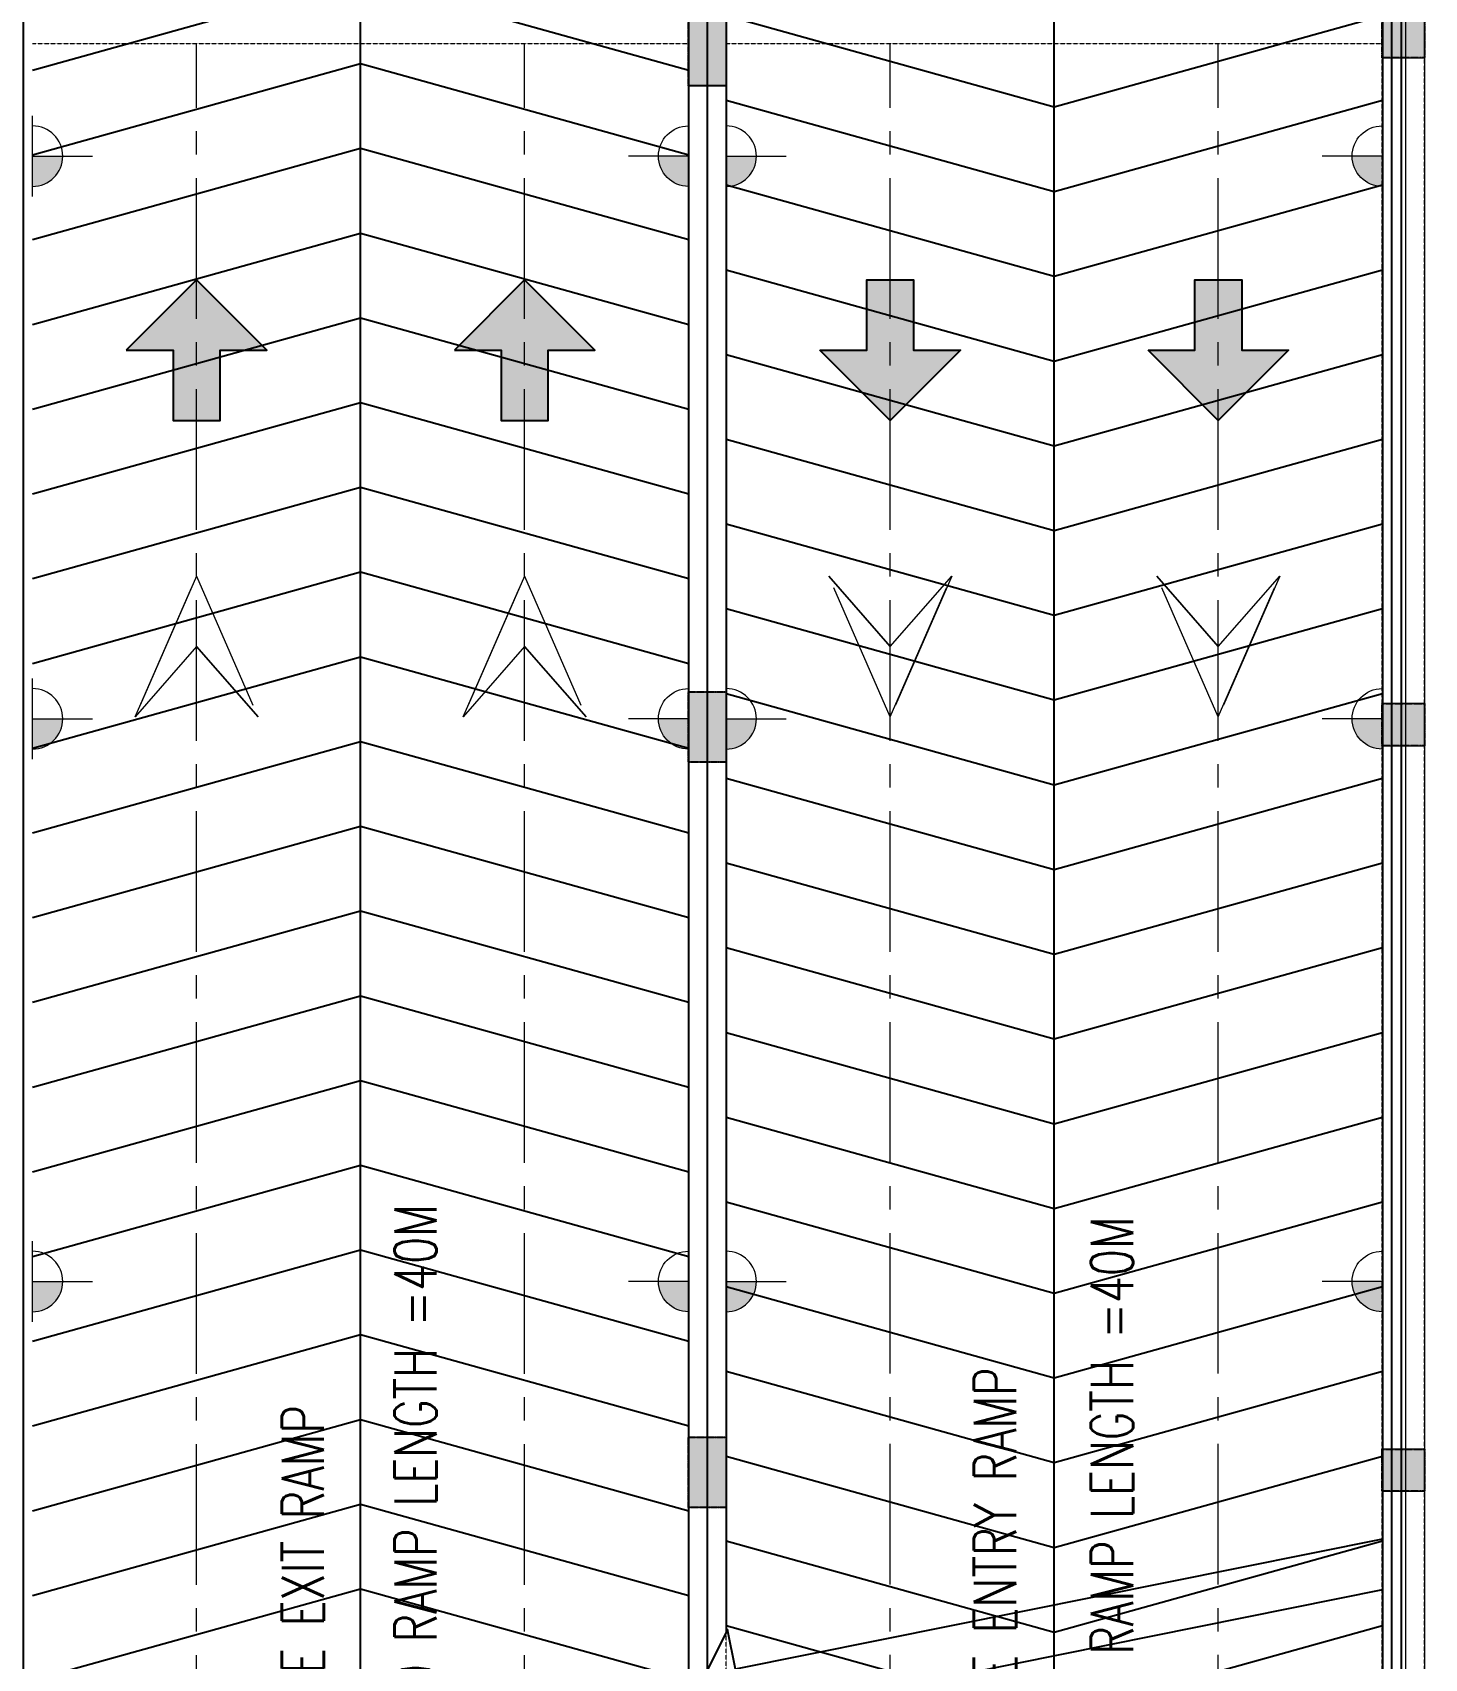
# Model space of a CAD drawing. Header units: millimetres. Extents: x 7964926 to 16080295, y -6277184 to -2986664.
# Drawn here: x 8037936 to 8052786, y -3109593 to -3092254 of the extents above; entities that cross this region are included whole.
import ezdxf

# ---------------------------------------------------------------- set-up
doc = ezdxf.new("R2010")
doc.units = ezdxf.units.MM
doc.header["$LTSCALE"] = 2000
doc.header["$MEASUREMENT"] = 0
for name, pattern in [('CENTER2', [1.125, 0.75, -0.125, 0.125, -0.125]), ('DASHED2', [0.375, 0.25, -0.125]), ('HIDDEN', [0.375, 0.25, -0.125])]:
    doc.linetypes.add(name, pattern=pattern)
for name, color, linetype in [('a-col', 8, 'DASHED2'), ('a-ele 0', 8, 'Continuous'), ('a-ele 1', 8, 'Continuous'), ('a-hat col', 252, 'Continuous'), ('a-hatch', 8, 'Continuous'), ('a-hatch con 1', 253, 'Continuous'), ('a-parapet', 1, 'Continuous'), ('a-stair', 1, 'Continuous'), ('a-text m', 8, 'Continuous')]:
    doc.layers.add(name, color=color, linetype=linetype)
for name, color, linetype, lineweight in [('L-ELE 4', 27, 'Continuous', 9), ('L-lights', 213, 'Continuous', 0), ('STR-Column', 250, 'Continuous', 15), ('STR-Podium Beam', 8, 'Continuous', 15), ('STR-Podium Column', 250, 'Continuous', 15), ('STR-RCC Up Stand', 250, 'Continuous', 15), ('STR-Stair Case', 251, 'Continuous', 15)]:
    doc.layers.add(name, color=color, linetype=linetype, lineweight=lineweight)
doc.styles.add('a-150 txt m', font='romans.shx', dxfattribs={"width": 0.75, "height": 450})

# ---------------------------------------------------------------- blocks, each defined once
blk = doc.blocks.new('basement - column')
at = {"layer": 'a-hat col'}
h = blk.add_hatch(color=256, dxfattribs=at)
h.dxf.hatch_style = 1
h.paths.add_polyline_path([(57250, -6012), (56850, -6012), (56850, -6762), (57250, -6762)])
h = blk.add_hatch(color=256, dxfattribs=at)
h.dxf.hatch_style = 1
h.paths.add_polyline_path([(64700, -6012), (64250, -6012), (64250, -6462), (64700, -6462)])
h = blk.add_hatch(color=256, dxfattribs=at)
h.dxf.hatch_style = 1
h.paths.add_polyline_path([(57250, -13224), (56850, -13224), (56850, -13974), (57250, -13974)])
h = blk.add_hatch(color=256, dxfattribs=at)
h.dxf.hatch_style = 1
h.paths.add_polyline_path([(64700, -13349), (64250, -13349), (64250, -13799), (64700, -13799)])
h = blk.add_hatch(color=256, dxfattribs=at)
h.dxf.hatch_style = 1
h.paths.add_polyline_path([(57250, -21174), (56850, -21174), (56850, -21924), (57250, -21924)])
h = blk.add_hatch(color=256, dxfattribs=at)
h.dxf.hatch_style = 1
h.paths.add_polyline_path([(64700, -21299), (64250, -21299), (64250, -21749), (64700, -21749)])
at = {"layer": 'a-col', "linetype": 'DASHED2', "ltscale": 0.001}
for points in [[(56850, -6012), (57250, -6012), (57250, -6762), (56850, -6762)], [(64250, -6012), (64700, -6012), (64700, -6462), (64250, -6462)], [(64250, -6012), (64700, -6012), (64700, -6462), (64250, -6462)], [(56850, -13224), (57250, -13224), (57250, -13974), (56850, -13974)], [(64250, -13349), (64700, -13349), (64700, -13799), (64250, -13799)], [(56850, -21174), (57250, -21174), (57250, -21924), (56850, -21924)], [(64250, -21299), (64700, -21299), (64700, -21749), (64250, -21749)]]:
    blk.add_lwpolyline(points, close=True, dxfattribs=at)
blk = doc.blocks.new('RAMP')
at = {"layer": 'a-hatch'}
h = blk.add_hatch(color=119, dxfattribs=at)
h.dxf.hatch_style = 1
h.paths.add_polyline_path([(7911542, -3082591), (7911542, -3083341), (7912042, -3083341), (7912042, -3082591), (7912542, -3082591), (7911792, -3081841), (7911042, -3082591)])
h = blk.add_hatch(color=119, dxfattribs=at)
h.dxf.hatch_style = 1
h.paths.add_polyline_path([(7915042, -3082591), (7915042, -3083341), (7915542, -3083341), (7915542, -3082591), (7916042, -3082591), (7915292, -3081841), (7914542, -3082591)])
h = blk.add_hatch(color=119, dxfattribs=at)
h.dxf.hatch_style = 1
h.paths.add_polyline_path([(7918942, -3082591), (7918442, -3082591), (7919192, -3083341), (7919942, -3082591), (7919442, -3082591), (7919442, -3081841), (7918942, -3081841)])
h = blk.add_hatch(color=119, dxfattribs=at)
h.dxf.hatch_style = 1
h.paths.add_polyline_path([(7922442, -3082591), (7921942, -3082591), (7922692, -3083341), (7923442, -3082591), (7922942, -3082591), (7922942, -3081841), (7922442, -3081841)])
at = {"layer": 'a-hatch con 1'}
h = blk.add_hatch(color=256, dxfattribs=at)
h.dxf.hatch_style = 1
h.paths.add_polyline_path([(7917442, -3079022), (7917042, -3079022), (7917042, -3079772), (7917442, -3079772)])
at = {"layer": 'a-col', "linetype": 'ByBlock'}
blk.add_lwpolyline([(7917042, -3079022), (7917442, -3079022), (7917442, -3079772), (7917042, -3079772)], close=True, dxfattribs=at)
at = {"layer": 'a-ele 0'}
for points in [[(7911042, -3082591), (7911542, -3082591), (7911542, -3083341), (7912042, -3083341), (7912042, -3082591), (7912542, -3082591), (7911792, -3081841)], [(7914542, -3082591), (7915042, -3082591), (7915042, -3083341), (7915542, -3083341), (7915542, -3082591), (7916042, -3082591), (7915292, -3081841)], [(7918442, -3082591), (7918942, -3082591), (7918942, -3081841), (7919442, -3081841), (7919442, -3082591), (7919942, -3082591), (7919192, -3083341)], [(7921942, -3082591), (7922442, -3082591), (7922442, -3081841), (7922942, -3081841), (7922942, -3082591), (7923442, -3082591), (7922692, -3083341)]]:
    blk.add_lwpolyline(points, close=True, dxfattribs=at)
at = {"layer": 'a-ele 1'}
for p, q in [((7913542, -3109587), (7913542, -3079021)), ((7917042, -3097064), (7917042, -3079021)), ((7917242, -3107656), (7917242, -3079021)), ((7917242, -3109587), (7917242, -3079021)), ((7917442, -3079021), (7917442, -3096259)), ((7920942, -3109587), (7920942, -3079021))]:
    blk.add_line(p, q, dxfattribs=at)
at = {"layer": 'a-hatch', "color": 8}
for points in [[(7912151, -3079021), (7910042, -3079608)], [(7917042, -3079608), (7914932, -3079021)], [(7917442, -3079021), (7920942, -3079995), (7924442, -3079022)], [(7917042, -3080512), (7913542, -3079538), (7910042, -3080512)], [(7917442, -3079924), (7920942, -3080899), (7924442, -3079924)], [(7917042, -3081415), (7913542, -3080441), (7910042, -3081415)], [(7917442, -3080828), (7920942, -3081802), (7924442, -3080828)], [(7917042, -3082319), (7913542, -3081345), (7910042, -3082319)], [(7917442, -3081732), (7920942, -3082706), (7924442, -3081732)], [(7917042, -3083223), (7913542, -3082248), (7910042, -3083223)], [(7917442, -3082635), (7920942, -3083610), (7924442, -3082635)], [(7917042, -3084126), (7913542, -3083152), (7910042, -3084126)], [(7917442, -3083539), (7920942, -3084513), (7924442, -3083539)], [(7917042, -3085030), (7913542, -3084056), (7910042, -3085030)], [(7917442, -3084443), (7920942, -3085417), (7924442, -3084443)], [(7917042, -3085934), (7913542, -3084959), (7910042, -3085934)], [(7917442, -3085346), (7920942, -3086320), (7924442, -3085346)], [(7917042, -3086837), (7913542, -3085863), (7910042, -3086837)], [(7917442, -3086250), (7920942, -3087224), (7924442, -3086250)], [(7917042, -3087741), (7913542, -3086767), (7910042, -3087741)], [(7917442, -3087154), (7920942, -3088128), (7924442, -3087154)], [(7917042, -3088644), (7913542, -3087670), (7910042, -3088644)], [(7917442, -3088057), (7920942, -3089031), (7924442, -3088057)], [(7917042, -3089548), (7913542, -3088574), (7910042, -3089548)], [(7917442, -3088961), (7920942, -3089935), (7924442, -3088961)], [(7917042, -3090452), (7913542, -3089478), (7910042, -3090452)], [(7917442, -3089865), (7920942, -3090839), (7924442, -3089865)], [(7917042, -3091355), (7913542, -3090381), (7910042, -3091355)], [(7917442, -3090768), (7920942, -3091742), (7924442, -3090768)], [(7917042, -3092259), (7913542, -3091285), (7910042, -3092259)], [(7917442, -3091672), (7920942, -3092646), (7924442, -3091672)], [(7917042, -3093163), (7913542, -3092188), (7910042, -3093163)], [(7917442, -3092575), (7920942, -3093550), (7924442, -3092575)], [(7917042, -3094066), (7913542, -3093092), (7910042, -3094066)], [(7917442, -3093479), (7920942, -3094453), (7924442, -3093479)], [(7917042, -3094970), (7913542, -3093996), (7910042, -3094970)], [(7917442, -3094383), (7920942, -3095357), (7924442, -3094383)], [(7917042, -3095874), (7913542, -3094899), (7910042, -3095874)], [(7917442, -3095286), (7920942, -3096260), (7924442, -3095286)], [(7917042, -3096777), (7913542, -3095803), (7910042, -3096777)]]:
    blk.add_lwpolyline(points, dxfattribs=at)
at = {"layer": 'a-hatch', "color": 8, "linetype": 'HIDDEN', "ltscale": 1500}
blk.add_lwpolyline([(7917442, -3096190), (7920942, -3097164), (7924442, -3096190)], dxfattribs=at)
at = {"layer": 'a-parapet'}
for p, q in [((7924442, -3079021), (7924442, -3109587)), ((7924642, -3079022), (7924642, -3109787))]:
    blk.add_line(p, q, dxfattribs=at)
at = {"layer": 'a-stair', "color": 7}
for points in [[(7924442, -3095268), (7917541, -3096657), (7917455, -3096232), (7916958, -3097233), (7916871, -3096798), (7910055, -3098156)], [(7924442, -3095810), (7917576, -3097192), (7917491, -3096766), (7916993, -3097767), (7916906, -3097332), (7910055, -3098697)]]:
    blk.add_lwpolyline(points, dxfattribs=at)
at = {"layer": 'a-text m', "style": 'a-150 txt m', "width": 0.75}
for p in [(7914352, -3099277), (7921782, -3099407)]:
    blk.add_text('SLOPE 1:10 RAMP LENGTH =40M', height=450, rotation=90, dxfattribs=at).set_placement(p)
at = {"layer": 'a-text m', "char_height": 450, "attachment_point": 1, "rotation": 90, "style": 'a-150 txt m'}
for s, width, insert in [('\\pxqc;7 M WIDE ENTRY RAMP', 14495.59, (7920085, -3103289)), ('\\pxqc;7 M WIDE EXIT RAMP', 13833.92, (7912700, -3103123))]:
    blk.add_mtext_dynamic_manual_height_columns(s, width=width, gutter_width=1, heights=[0], dxfattribs=dict(at, insert=insert))
blk = doc.blocks.new('A$C70CC0309')
at = {"ltscale": 50}
h = blk.add_hatch(color=6, dxfattribs=at)
edge = h.paths.add_edge_path()
edge.add_line((549, 518), (549, 818))
edge.add_line((549, 818), (250, 818))
edge.add_ellipse((549, 818), major_axis=(299, -1), ratio=1, start_angle=180.0982, end_angle=270.0982)
h.paths.add_polyline_path([(549, 818), (549, 518), (549, 518)])
h.paths.add_polyline_path([(849, 818), (549, 818), (549, 818)])
h.paths.add_polyline_path([(549, 818), (549, 518), (549, 818), (849, 818)])
at = {"color": 6, "ltscale": 50}
for p, q in [((150, 818), (948, 818)), ((549, 818), (549, 224))]:
    blk.add_line(p, q, dxfattribs=at)
blk.add_ellipse((549, 818), major_axis=(299, -1), ratio=1, start_param=3.14423, end_param=6.285822, dxfattribs=at)

msp = doc.modelspace()

# ---------------------------------------------------------------- linework, layer by layer
at = {"layer": 'a-ele 0'}
msp.add_lwpolyline([(8037836.3, -3092071.8), (8037836.3, -3122738.2), (8052436.2, -3122738.2), (8052436.2, -3092071.8)], dxfattribs=at)
at = {"layer": 'a-ele 1'}
for p, q in [((8041436.3, -3122638.2), (8041436.3, -3092071.8)), ((8045136.3, -3120706.8), (8045136.3, -3092071.8)), ((8048836.3, -3122638.2), (8048836.3, -3092071.8))]:
    msp.add_line(p, q, dxfattribs=at)
at = {"layer": 'L-ELE 4'}
msp.add_lwpolyline([(8052586.1, -3137183.1), (8052586.1, -3086360), (8052786.1, -3086360), (8052786.1, -3137183.1)], dxfattribs=at)
at = {"layer": 'STR-Podium Beam', "linetype": 'HIDDEN', "lineweight": 5, "ltscale": 0.005}
for p, q in [((8037936.1, -3092372.5), (8044936.1, -3092372.5)), ((8037936.1, -3092372.5), (8044936.1, -3092372.5)), ((8045336.1, -3092372.5), (8052336.1, -3092372.5)), ((8045336.1, -3092372.5), (8052336.1, -3092372.5)), ((8052336.1, -3099410), (8052336.1, -3092522.5)), ((8052336.1, -3099410), (8052336.1, -3092522.5)), ((8052786.1, -3099410), (8052786.1, -3092522.5)), ((8052786.1, -3099410), (8052786.1, -3092522.5)), ((8044936.1, -3099285), (8044936.1, -3092822.5)), ((8044936.1, -3099285), (8044936.1, -3092822.5)), ((8045336.1, -3099285), (8045336.1, -3092822.5)), ((8045336.1, -3099285), (8045336.1, -3092822.5)), ((8052336.1, -3107360), (8052336.1, -3099860)), ((8052336.1, -3107360), (8052336.1, -3099860)), ((8052786.1, -3107360), (8052786.1, -3099860)), ((8052786.1, -3107360), (8052786.1, -3099860)), ((8044936.1, -3107235), (8044936.1, -3100035)), ((8044936.1, -3107235), (8044936.1, -3100035)), ((8045336.1, -3107235), (8045336.1, -3100035)), ((8045336.1, -3107235), (8045336.1, -3100035)), ((8052336.1, -3115310), (8052336.1, -3107810)), ((8052336.1, -3115310), (8052336.1, -3107810)), ((8052786.1, -3115310), (8052786.1, -3107810)), ((8052786.1, -3115310), (8052786.1, -3107810)), ((8044936.1, -3115185), (8044936.1, -3107985)), ((8044936.1, -3115185), (8044936.1, -3107985)), ((8045336.1, -3115185), (8045336.1, -3107985)), ((8045336.1, -3115185), (8045336.1, -3107985))]:
    msp.add_line(p, q, dxfattribs=at)
at = {"layer": 'STR-Podium Column', "color": 8, "linetype": 'ByBlock', "ltscale": 0.005}
for points in [[(8044936.1, -3092072.5), (8045336.1, -3092072.5), (8045336.1, -3092822.5), (8044936.1, -3092822.5)], [(8044936.1, -3092072.5), (8045336.1, -3092072.5), (8045336.1, -3092822.5), (8044936.1, -3092822.5)], [(8052786.1, -3092072.5), (8052336.1, -3092072.5), (8052336.1, -3092522.5), (8052786.1, -3092522.5)], [(8052786.1, -3092072.5), (8052336.1, -3092072.5), (8052336.1, -3092522.5), (8052786.1, -3092522.5)], [(8044936.1, -3099285), (8045336.1, -3099285), (8045336.1, -3100035), (8044936.1, -3100035)], [(8044936.1, -3099285), (8045336.1, -3099285), (8045336.1, -3100035), (8044936.1, -3100035)], [(8052786.1, -3099410), (8052336.1, -3099410), (8052336.1, -3099860), (8052786.1, -3099860)], [(8052786.1, -3099410), (8052336.1, -3099410), (8052336.1, -3099860), (8052786.1, -3099860)], [(8044936.1, -3107235), (8045336.1, -3107235), (8045336.1, -3107985), (8044936.1, -3107985)], [(8044936.1, -3107235), (8045336.1, -3107235), (8045336.1, -3107985), (8044936.1, -3107985)], [(8052786.1, -3107360), (8052336.1, -3107360), (8052336.1, -3107810), (8052786.1, -3107810)], [(8052786.1, -3107360), (8052336.1, -3107360), (8052336.1, -3107810), (8052786.1, -3107810)]]:
    msp.add_lwpolyline(points, close=True, dxfattribs=at)
at = {"layer": 'STR-RCC Up Stand'}
msp.add_lwpolyline([(8052786.1, -3142785), (8052586.1, -3142785), (8052586.1, -3086360), (8052786.1, -3086360)], close=True, dxfattribs=at)
at = {"layer": 'STR-Stair Case', "linetype": 'CENTER2'}
for p, q in [((8039686.1, -3122306.6), (8039686.1, -3092372.5)), ((8039686.1, -3122306.6), (8039686.1, -3092372.5)), ((8041436.1, -3122306.6), (8041436.1, -3092372.5)), ((8041436.1, -3122306.6), (8041436.1, -3092372.5)), ((8043186.1, -3122306.6), (8043186.1, -3092372.5)), ((8043186.1, -3122306.6), (8043186.1, -3092372.5)), ((8047086.1, -3122306.1), (8047086.1, -3092372.5)), ((8047086.1, -3122306.1), (8047086.1, -3092372.5)), ((8048836.1, -3122306.1), (8048836.1, -3092372.5)), ((8048836.1, -3122306.1), (8048836.1, -3092372.5)), ((8050586.1, -3122306.1), (8050586.1, -3092372.5)), ((8050586.1, -3122306.1), (8050586.1, -3092372.5)), ((8047086.1, -3098802), (8046430.1, -3098052)), ((8047086.1, -3098802), (8046430.1, -3098052)), ((8047086.1, -3098802), (8047742, -3098052)), ((8047086.1, -3098802), (8047742, -3098052)), ((8050586.1, -3098802), (8049930.1, -3098052)), ((8050586.1, -3098802), (8049930.1, -3098052)), ((8050586.1, -3098802), (8051242, -3098052)), ((8050586.1, -3098802), (8051242, -3098052)), ((8039686.1, -3098802), (8039030.1, -3099552)), ((8039686.1, -3098802), (8039030.1, -3099552)), ((8039686.1, -3098802), (8040342, -3099552)), ((8039686.1, -3098802), (8040342, -3099552)), ((8043186.1, -3098802), (8042530.1, -3099552)), ((8043186.1, -3098802), (8042530.1, -3099552)), ((8043186.1, -3098802), (8043842, -3099552)), ((8043186.1, -3098802), (8043842, -3099552))]:
    msp.add_line(p, q, dxfattribs=at)
for points in [[(8039686.1, -3098052), (8039030.1, -3099552)], [(8039030.1, -3099552), (8039686.1, -3098052), (8040342, -3099552), (8039686.1, -3098802), (8039030.1, -3099552)], [(8039686.1, -3098052), (8039030.1, -3099552)], [(8039030.1, -3099552), (8039686.1, -3098052), (8040342, -3099552), (8039686.1, -3098802), (8039030.1, -3099552)], [(8039686.1, -3098052), (8040342, -3099552)], [(8039686.1, -3098052), (8040342, -3099552)], [(8043186.1, -3098052), (8042530.1, -3099552)], [(8042530.1, -3099552), (8043186.1, -3098052), (8043842, -3099552), (8043186.1, -3098802), (8042530.1, -3099552)], [(8043186.1, -3098052), (8042530.1, -3099552)], [(8042530.1, -3099552), (8043186.1, -3098052), (8043842, -3099552), (8043186.1, -3098802), (8042530.1, -3099552)], [(8043186.1, -3098052), (8043842, -3099552)], [(8043186.1, -3098052), (8043842, -3099552)], [(8047086.1, -3099552), (8046430.1, -3098052)], [(8047742, -3098052), (8047086.1, -3099552), (8046430.1, -3098052), (8047086.1, -3098802), (8047742, -3098052)], [(8047086.1, -3099552), (8046430.1, -3098052)], [(8047742, -3098052), (8047086.1, -3099552), (8046430.1, -3098052), (8047086.1, -3098802), (8047742, -3098052)], [(8047086.1, -3099552), (8047742, -3098052)], [(8047086.1, -3099552), (8047742, -3098052)], [(8050586.1, -3099552), (8049930.1, -3098052)], [(8051242, -3098052), (8050586.1, -3099552), (8049930.1, -3098052), (8050586.1, -3098802), (8051242, -3098052)], [(8050586.1, -3099552), (8049930.1, -3098052)], [(8051242, -3098052), (8050586.1, -3099552), (8049930.1, -3098052), (8050586.1, -3098802), (8051242, -3098052)], [(8050586.1, -3099552), (8051242, -3098052)], [(8050586.1, -3099552), (8051242, -3098052)]]:
    msp.add_lwpolyline(points, dxfattribs=at)

# ---------------------------------------------------------------- block references
at = {"layer": 'a-ele 1'}
msp.add_blockref('RAMP', (127894.5, -13051.6), dxfattribs=at)
at = {"layer": 'L-lights', "color": 6, "yscale": 1.08, "zscale": 1.08}
for p, xscale, rotation in [((8038819.2, -3094165.8), 1.08, 89.99998801703889), ((8044053, -3094165.8), -1.08, 270.0000119829611), ((8046219.2, -3094165.8), 1.08, 89.99998801703889), ((8051453, -3094165.8), -1.08, 270.0000119829611), ((8038819.2, -3100165.8), 1.08, 89.99998801703889), ((8044053, -3100165.8), -1.08, 270.0000119829611), ((8046219.2, -3100165.8), 1.08, 89.99998801703889), ((8051453, -3100165.8), -1.08, 270.0000119829611), ((8038819.2, -3106165.8), 1.08, 89.99998801703889), ((8044053, -3106165.8), -1.08, 270.0000119829611), ((8046219.2, -3106165.8), 1.08, 89.99998801703889), ((8051453, -3106165.8), -1.08, 270.0000119829611)]:
    msp.add_blockref('A$C70CC0309', p, dxfattribs=dict(at, xscale=xscale, rotation=rotation))
at = {"layer": 'STR-Column', "ltscale": 1000}
msp.add_blockref('basement - column', (7988086.1, -3086060.7), dxfattribs=at)

doc.saveas('drawing.dxf')
